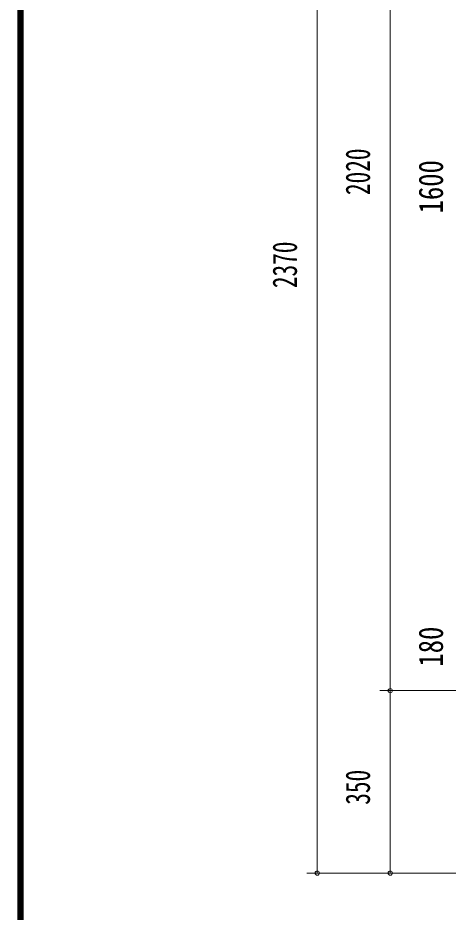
# Model space of a CAD drawing. Units: millimetres, scale not verified. Extents: x -5740 to 6033, y -4020 to 4020.
# Drawn here: x -5740 to -4915, y -2577 to -862 of the extents above; entities that cross this region are included whole.
import ezdxf
from ezdxf.enums import TextEntityAlignment as Align

# ---------------------------------------------------------------- set-up
doc = ezdxf.new("R2010")
doc.units = ezdxf.units.MM
doc.header["$LTSCALE"] = 10
doc.layers.add('0-C_2ラック-F寸法', color=3, linetype='Continuous', lineweight=18)
doc.layers.add('1-0_F-F4PAPAER', color=5, linetype='Continuous', lineweight=18)
doc.styles.add('ＭＳ ゴシック', font='')
doc.styles.get('ＭＳ ゴシック').set_extended_font_data('MS Gothic')

msp = doc.modelspace()

# ---------------------------------------------------------------- linework, layer by layer
at = {"layer": '0-C_2ラック-F寸法'}
for p, q in [((-5166.25, -131.79), (-5166.25, -2501.79)), ((-5026.25, -2151.79), (-5026.25, -131.79)), ((-5046.25, -2151.79), (-3926.99, -2151.79)), ((-5026.25, -2151.79), (-5026.25, -2501.79)), ((-5186.25, -2501.79), (-4115.6, -2501.79))]:
    msp.add_line(p, q, dxfattribs=at)
for centre, start, end in [((-5026.25, -2151.79), 0, 180), ((-5026.25, -2151.79), 180, 0), ((-5166.25, -2501.79), 0, 180), ((-5166.25, -2501.79), 180, 0), ((-5026.25, -2501.79), 0, 180), ((-5026.25, -2501.79), 180, 0)]:
    msp.add_arc(centre, 4, start, end, dxfattribs=at)
at = {"layer": '1-0_F-F4PAPAER'}
for points in [[(5739.96, 4020.13), (-5740.04, 4020.13), (-5740.04, -4019.87), (5739.96, -4019.87)], [(5738.96, 4019.13), (5738.96, -4018.87), (-5739.04, -4018.87), (-5739.04, 4019.13)], [(5737.96, 4018.13), (5737.96, -4017.87), (-5738.04, -4017.87), (-5738.04, 4018.13)], [(5736.96, 4017.13), (5736.96, -4016.87), (-5737.04, -4016.87), (-5737.04, 4017.13)], [(5735.96, 4016.13), (5735.96, -4015.87), (-5736.04, -4015.87), (-5736.04, 4016.13)], [(5734.96, 4015.13), (5734.96, -4014.87), (-5735.04, -4014.87), (-5735.04, 4015.13)], [(5733.96, 4014.13), (5733.96, -4013.87), (-5734.04, -4013.87), (-5734.04, 4014.13)], [(5732.96, 4013.13), (5732.96, -4012.87), (-5733.04, -4012.87), (-5733.04, 4013.13)], [(5731.96, 4012.13), (5731.96, -4011.87), (-5732.04, -4011.87), (-5732.04, 4012.13)], [(5730.96, 4011.13), (5730.96, -4010.87), (-5731.04, -4010.87), (-5731.04, 4011.13)], [(5729.96, 4010.13), (5729.96, -4009.87), (-5730.04, -4009.87), (-5730.04, 4010.13)]]:
    msp.add_lwpolyline(points, close=True, dxfattribs=at)

# ---------------------------------------------------------------- texts
at = {"layer": '0-C_2ラック-F寸法', "color": 7, "style": 'ＭＳ ゴシック'}
for s, width, p in [('2020', 0.7, (-5051.05, -1201.45)), ('1600', 0.8, (-4911.05, -1236.52)), ('2370', 0.7, (-5191.05, -1379.88)), ('180', 0.8, (-4911.05, -2105.71)), ('350', 0.7, (-5051.05, -2370.69))]:
    msp.add_text(s, height=46.89, rotation=90, dxfattribs=dict(at, width=width)).set_placement(p, align=Align.BOTTOM_LEFT)

doc.saveas('drawing.dxf')
